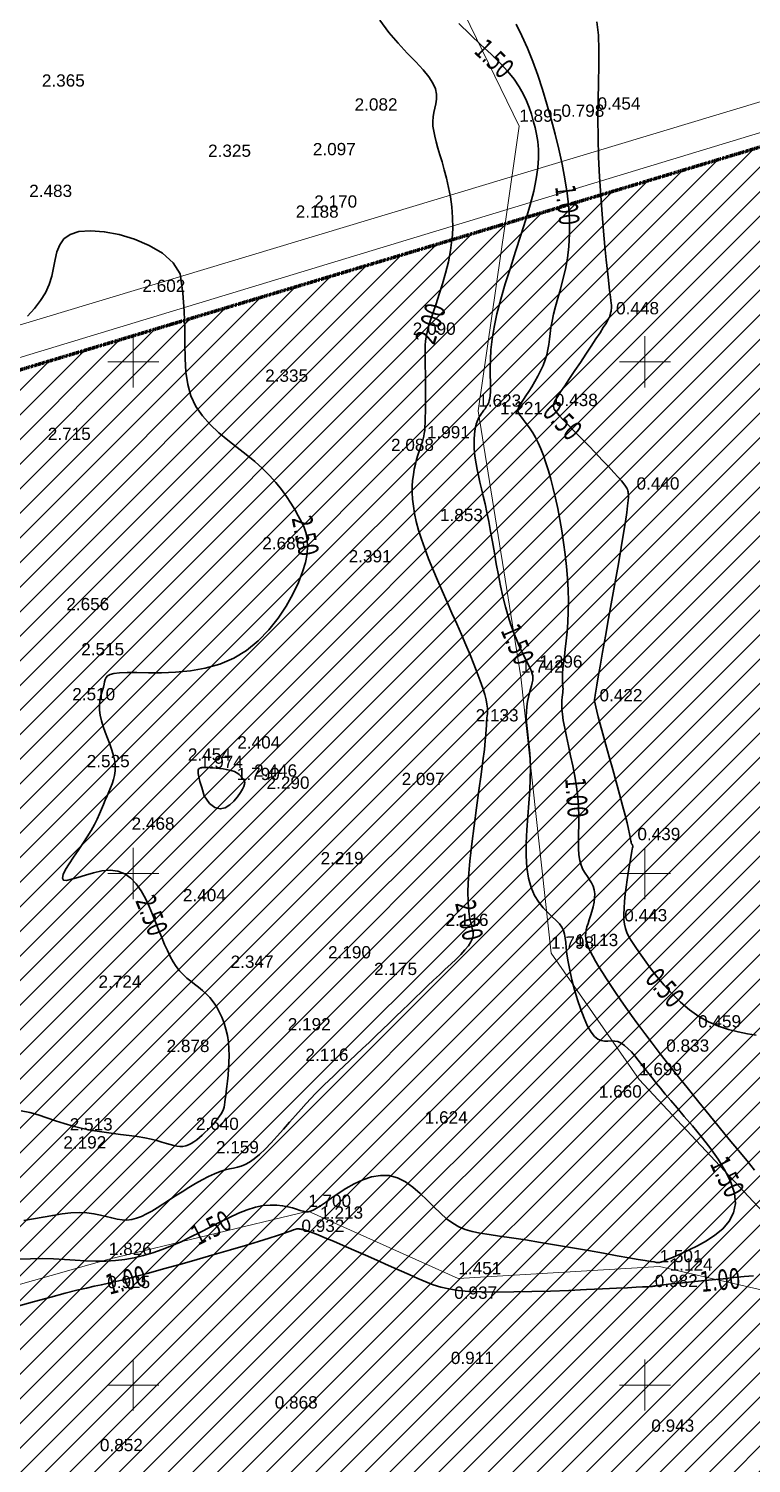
# Model space of a CAD drawing. Header units: millimetres. Extents: x 563604 to 809435, y 2337 to 1331933.
# Drawn here: x 672344 to 707650, y 1212109 to 1282215 of the extents above; entities that cross this region are included whole.
import ezdxf

# ---------------------------------------------------------------- set-up
doc = ezdxf.new("R2010")
doc.units = ezdxf.units.MM
doc.linetypes.add('Aligning Line', pattern=[11.999999, 6, -6])
for name, color, linetype, lineweight in [('A-ANNO-DIMS', 211, 'Continuous', 9), ('A-ANNO-DIMS-340', 211, 'Continuous', 9), ('A-DETL-GENF-1', 1, 'Continuous', 9), ('A-DETL-THIN', 151, 'Continuous', 9), ('A-DETL-THIN-1', 10, 'Aligning Line', 211), ('CD TAI', 7, 'Continuous', 9), ('DM CAI-1', 9, 'Continuous', 35), ('khung-1', 253, 'Continuous', 9), ('MUONG DAT-1', 253, 'Continuous', 9), ('NCD', 7, 'Continuous', 9), ('NCV_TKCS_HIEN TRANG_251226_dwg-1', 253, 'Continuous', 9), ('Ranh du an-1', 253, 'Continuous', 9)]:
    doc.layers.add(name, color=color, linetype=linetype, lineweight=lineweight)
doc.styles.add('Arial', font='arial_0.ttf', dxfattribs={"height": 600.128024})
doc.styles.add('Arial_2', font='arial_0.ttf', dxfattribs={"width": 0.9, "height": 1360})
doc.styles.add('Tahoma', font='tahoma_0.ttf', dxfattribs={"width": 0.75, "height": 1000.213374})
doc.dimstyles.new('1_Dim_chi_tiet_khu_đất_1', dxfattribs={"dimscale": 304.8, "dimtxt": 1387.552784, "dimasz": 1.338583, "dimexe": 1.115486, "dimexo": 0.0625, "dimgap": 0.111549, "dimtad": 1, "dimdec": 0, "dimrnd": 5, "dimzin": 0, "dimdsep": 46, "dimtxsty": 'Arial_2', "dimblk1": 'OBLIQUE', "dimblk2": 'OBLIQUE', "dimsah": 1, "dimcen": 0.09, "dimdle": 1.115486, "dimazin": 0, "dimtfac": 1, "dimtdec": 4, "dimtix": 1, "dimtmove": 0, "dimatfit": 3, "dimfxl": 3.346457, "dimfxlon": 1, "dimtvp": 1, "dimtolj": 1, "dimtzin": 0, "dimarcsym": 2})

# ---------------------------------------------------------------- blocks, each defined once
blk = doc.blocks.new('NCV_TKCS_HIEN TRANG_251226_dwg-1595164-TỔNG THỂ_HIỆN TRẠNG KHU ĐẤT')
at = {"layer": 'DM CAI-1', "flags": 128}
for points in [[(693358, 1282473), (693906, 1281934), (694440, 1281434), (694938, 1280969), (695382, 1280535), (695755, 1280128), (696061, 1279743), (696311, 1279378), (696511, 1279029), (696671, 1278692), (696800, 1278364), (696906, 1278040), (696999, 1277718), (697084, 1277392), (697158, 1277055), (697215, 1276698), (697248, 1276311), (697252, 1275884), (697220, 1275410), (697145, 1274879), (697023, 1274282), (696850, 1273613), (696668, 1272996)], [(689495, 1282626), (689940, 1282034), (690396, 1281502), (690841, 1281024), (691254, 1280595), (691615, 1280210), (691901, 1279865), (692097, 1279553), (692213, 1279270), (692265, 1279011), (692268, 1278771), (692237, 1278545), (692188, 1278328), (692136, 1278115), (692098, 1277901), (692084, 1277682), (692096, 1277454), (692131, 1277213), (692185, 1276956), (692256, 1276680), (692342, 1276382), (692438, 1276057), (692542, 1275704), (692650, 1275318), (692758, 1274903), (692858, 1274460), (692945, 1273992), (693012, 1273502), (693052, 1272992), (693060, 1272466), (693030, 1271925), (693026, 1271899)], [(698714, 1273612), (698651, 1274174), (698542, 1274881), (698405, 1275601), (698245, 1276331), (698066, 1277065), (697871, 1277798), (697664, 1278526), (697446, 1279242), (697215, 1279941), (696971, 1280616), (696715, 1281261), (696444, 1281870), (696159, 1282436)], [(700108, 1282548), (700178, 1281891), (700206, 1281176), (700204, 1280407), (700185, 1279589), (700164, 1278726), (700153, 1277822), (700162, 1276885), (700192, 1275932), (700237, 1274980), (700291, 1274087)], [(700291, 1274087), (700294, 1274049), (700358, 1273159), (700427, 1272327), (700495, 1271574), (700559, 1270918), (700616, 1270372), (700665, 1269930), (700706, 1269577), (700740, 1269302), (700768, 1269090), (700788, 1268928), (700802, 1268804), (700811, 1268705), (700813, 1268619), (700811, 1268543), (700805, 1268476), (700796, 1268418), (700785, 1268367), (700774, 1268322), (700764, 1268283), (700755, 1268247), (700747, 1268214), (700736, 1268175), (700715, 1268123), (700679, 1268048), (700621, 1267943), (700536, 1267799), (700418, 1267607), (700260, 1267360), (700060, 1267052), (699825, 1266696), (699568, 1266309), (699299, 1265906), (699030, 1265505), (698772, 1265121), (698536, 1264770), (698334, 1264470), (698176, 1264231), (698063, 1264043), (697999, 1263890), (697985, 1263757), (698022, 1263628), (698112, 1263487), (698256, 1263319), (698457, 1263108), (698714, 1262844), (699014, 1262536), (699343, 1262197), (699688, 1261841), (700033, 1261483), (700365, 1261137), (700670, 1260816), (700933, 1260535), (701143, 1260303), (701304, 1260118), (701423, 1259972), (701507, 1259858), (701563, 1259769), (701597, 1259699), (701617, 1259639), (701630, 1259584), (701641, 1259524), (701647, 1259443), (701646, 1259325), (701634, 1259152), (701608, 1258906), (701564, 1258572), (701498, 1258130), (701408, 1257564), (701291, 1256866), (701153, 1256063), (701000, 1255191), (700840, 1254287), (700680, 1253386), (700526, 1252525), (700386, 1251741), (700267, 1251069), (700173, 1250537), (700104, 1250135), (700056, 1249844), (700024, 1249647), (700005, 1249523), (699996, 1249454), (699993, 1249421), (699992, 1249407), (699991, 1249392), (699993, 1249364), (700001, 1249311), (700019, 1249219), (700051, 1249077), (700102, 1248871), (700174, 1248591), (700272, 1248223), (700398, 1247761), (700545, 1247223), (700708, 1246635), (700878, 1246020), (701047, 1245403), (701210, 1244809), (701357, 1244262), (701482, 1243787), (701580, 1243403), (701652, 1243103), (701702, 1242877), (701735, 1242713), (701755, 1242599), (701766, 1242524), (701772, 1242476), (701777, 1242444), (701784, 1242418), (701794, 1242395), (701805, 1242376), (701817, 1242358), (701829, 1242341), (701840, 1242324), (701848, 1242307), (701854, 1242288), (701857, 1242266), (701855, 1242236), (701848, 1242190), (701836, 1242124), (701819, 1242030), (701795, 1241902), (701765, 1241734), (701728, 1241520), (701684, 1241256), (701635, 1240951), (701585, 1240618), (701536, 1240268), (701492, 1239914), (701456, 1239567), (701430, 1239239), (701418, 1238942), (701423, 1238685), (701448, 1238459), (701495, 1238251), (701569, 1238050), (701671, 1237842), (701805, 1237616), (701975, 1237359), (702182, 1237059), (702430, 1236708), (702716, 1236316), (703038, 1235899), (703393, 1235471), (703777, 1235046), (704190, 1234641), (704627, 1234270), (705085, 1233947), (705562, 1233685), (706047, 1233477), (706532, 1233316), (707006, 1233193), (707459, 1233100), (707880, 1233027)], [(671753, 1219769), (672627, 1220013), (673431, 1220233), (674130, 1220419), (674699, 1220564), (675161, 1220675), (675548, 1220763), (675896, 1220839), (676236, 1220913), (676604, 1220996), (677033, 1221099), (677557, 1221232), (678198, 1221402), (678935, 1221605), (679736, 1221829), (680569, 1222066), (681402, 1222306), (682201, 1222540), (682936, 1222758), (683573, 1222950), (684090, 1223110), (684492, 1223239), (684796, 1223340), (685019, 1223416), (685175, 1223473), (685280, 1223512), (685350, 1223537), (685401, 1223553), (685446, 1223562), (685487, 1223566), (685526, 1223566), (685562, 1223563), (685596, 1223558), (685628, 1223552), (685659, 1223546), (685687, 1223541), (685717, 1223538), (685757, 1223532), (685817, 1223517), (685909, 1223489), (686045, 1223442), (686234, 1223370), (686488, 1223269), (686817, 1223133), (687229, 1222959), (687708, 1222754), (688236, 1222524), (688793, 1222281), (689361, 1222031), (689920, 1221783), (690451, 1221546), (690935, 1221329), (691360, 1221137), (691743, 1220973), (692107, 1220834), (692476, 1220720), (692873, 1220629), (693323, 1220560), (693848, 1220512), (694474, 1220484), (695212, 1220475), (696041, 1220481), (696928, 1220499), (697838, 1220527), (698739, 1220561), (699599, 1220597), (700383, 1220633), (701059, 1220665), (701603, 1220691), (702023, 1220712), (702335, 1220727), (702558, 1220738), (702708, 1220747), (702803, 1220753), (702858, 1220758), (702892, 1220763), (702920, 1220768), (702955, 1220775), (703007, 1220784), (703087, 1220796), (703205, 1220812), (703374, 1220833), (703603, 1220860), (703904, 1220893), (704283, 1220933), (704726, 1220979), (705216, 1221028), (705737, 1221080), (706269, 1221132), (706796, 1221184), (707299, 1221232), (707762, 1221276)], [(707812, 1226442), (707442, 1226887), (707025, 1227389), (706569, 1227940), (706086, 1228529), (705586, 1229141), (705079, 1229764), (704577, 1230387), (704089, 1230997), (703627, 1231580), (703200, 1232127), (702806, 1232639), (702444, 1233118), (702111, 1233567), (701803, 1233989), (701519, 1234387), (701256, 1234763), (701011, 1235120), (700782, 1235461), (700570, 1235785), (700376, 1236091), (700200, 1236377), (700044, 1236643), (699909, 1236887), (699794, 1237108), (699702, 1237305), (699634, 1237478), (699586, 1237631), (699559, 1237771), (699551, 1237904), (699560, 1238036), (699584, 1238172), (699621, 1238319), (699671, 1238482), (699731, 1238667), (699796, 1238868), (699861, 1239082), (699919, 1239302), (699966, 1239523), (699995, 1239739), (700001, 1239946), (699979, 1240137), (699925, 1240310), (699846, 1240469), (699748, 1240623), (699640, 1240778), (699530, 1240943), (699425, 1241125), (699335, 1241331), (699267, 1241570), (699226, 1241846), (699207, 1242160), (699204, 1242508), (699210, 1242887), (699216, 1243296), (699216, 1243732), (699202, 1244192), (699167, 1244673), (699107, 1245172), (699025, 1245680), (698929, 1246188), (698824, 1246688), (698719, 1247168), (698619, 1247621), (698531, 1248037), (698462, 1248405), (698417, 1248721), (698393, 1248986), (698386, 1249208), (698391, 1249391), (698404, 1249544), (698421, 1249670), (698437, 1249777), (698448, 1249870), (698450, 1249956), (698445, 1250042), (698437, 1250134), (698428, 1250240), (698422, 1250366), (698420, 1250520), (698427, 1250708), (698445, 1250937), (698475, 1251213), (698516, 1251535), (698561, 1251898), (698608, 1252301), (698651, 1252739), (698686, 1253211), (698709, 1253713), (698716, 1254241), (698702, 1254792), (698669, 1255361), (698619, 1255940), (698554, 1256523), (698477, 1257104), (698389, 1257676), (698293, 1258232), (698191, 1258766), (698084, 1259273), (697973, 1259750), (697858, 1260198), (697740, 1260615), (697618, 1261002), (697493, 1261358), (697366, 1261681), (697235, 1261973), (697103, 1262232), (696971, 1262461), (696842, 1262662), (696719, 1262837), (696605, 1262989), (696502, 1263121), (696414, 1263233), (696343, 1263330), (696292, 1263413), (696260, 1263488), (696250, 1263561), (696260, 1263638), (696292, 1263724), (696346, 1263826), (696421, 1263949), (696519, 1264099), (696639, 1264280), (696775, 1264489), (696921, 1264720), (697071, 1264968), (697218, 1265228), (697357, 1265495), (697481, 1265763), (697583, 1266027), (697659, 1266283), (697714, 1266535), (697756, 1266789), (697790, 1267050), (697823, 1267322), (697863, 1267612), (697915, 1267925), (697988, 1268266), (698085, 1268640), (698200, 1269047), (698324, 1269487), (698448, 1269960), (698564, 1270467), (698663, 1271006), (698736, 1271579), (698774, 1272184), (698771, 1272821), (698729, 1273486), (698714, 1273612)], [(696668, 1272996), (696635, 1272887), (696393, 1272120), (696136, 1271330), (695877, 1270534), (695629, 1269749), (695406, 1268994), (695221, 1268285), (695084, 1267636), (694989, 1267049), (694931, 1266522), (694900, 1266051), (694890, 1265635), (694892, 1265272), (694900, 1264959), (694905, 1264693), (694901, 1264474), (694889, 1264295), (694871, 1264151), (694847, 1264039), (694820, 1263952), (694792, 1263886), (694765, 1263835), (694739, 1263795), (694718, 1263761), (694698, 1263730), (694680, 1263702), (694661, 1263673), (694640, 1263643), (694616, 1263610), (694588, 1263571), (694553, 1263525), (694511, 1263471), (694463, 1263406), (694411, 1263330), (694359, 1263242), (694306, 1263140), (694256, 1263022), (694211, 1262889), (694172, 1262738), (694141, 1262569), (694120, 1262382), (694108, 1262179), (694106, 1261960), (694114, 1261726), (694133, 1261480), (694163, 1261221), (694204, 1260950), (694257, 1260669), (694321, 1260374), (694392, 1260062), (694471, 1259730), (694555, 1259374), (694643, 1258991), (694733, 1258577), (694824, 1258129), (694913, 1257645), (695004, 1257134), (695095, 1256602), (695191, 1256061), (695290, 1255517), (695396, 1254981), (695510, 1254462), (695633, 1253968), (695766, 1253506), (695906, 1253079), (696049, 1252687), (696192, 1252330), (696332, 1252008), (696464, 1251723), (696586, 1251473), (696693, 1251260), (696782, 1251082), (696854, 1250933), (696909, 1250807), (696948, 1250695), (696971, 1250591), (696978, 1250487), (696970, 1250377), (696948, 1250252), (696913, 1250106), (696868, 1249941), (696819, 1249756), (696769, 1249554), (696722, 1249334), (696685, 1249100), (696660, 1248850), (696652, 1248588), (696664, 1248312), (696692, 1248019), (696730, 1247702), (696771, 1247356), (696810, 1246974), (696840, 1246551), (696856, 1246081), (696852, 1245558), (696824, 1244980), (696779, 1244361), (696729, 1243716), (696684, 1243062), (696654, 1242417), (696649, 1241796), (696680, 1241217), (696757, 1240696), (696886, 1240246), (697059, 1239862), (697263, 1239536), (697484, 1239259), (697710, 1239023), (697927, 1238818), (698122, 1238637), (698283, 1238470), (698400, 1238309), (698479, 1238146), (698530, 1237971), (698562, 1237776), (698585, 1237552), (698609, 1237291), (698643, 1236984), (698697, 1236623), (698778, 1236202), (698885, 1235739), (699012, 1235252), (699157, 1234762), (699315, 1234289), (699482, 1233854), (699653, 1233475), (699824, 1233174), (699993, 1232964), (700159, 1232834), (700322, 1232765), (700484, 1232739), (700644, 1232739), (700805, 1232748), (700966, 1232745), (701128, 1232715), (701292, 1232643), (701457, 1232530), (701624, 1232384), (701792, 1232211), (701960, 1232017), (702130, 1231807), (702299, 1231589), (702468, 1231368), (702639, 1231149), (702815, 1230925), (703005, 1230690), (703214, 1230435), (703449, 1230152), (703716, 1229834), (704022, 1229473), (704374, 1229061), (704773, 1228593), (705198, 1228080), (705625, 1227535), (706027, 1226972), (706379, 1226403), (706656, 1225844), (706831, 1225306), (706880, 1224803), (706786, 1224347), (706568, 1223938), (706255, 1223574), (705874, 1223253), (705455, 1222975), (705025, 1222736), (704613, 1222535), (704247, 1222370), (703949, 1222239), (703717, 1222138), (703542, 1222063), (703416, 1222010), (703329, 1221975), (703272, 1221954), (703237, 1221942), (703216, 1221936), (703200, 1221931), (703188, 1221928), (703178, 1221925), (703170, 1221923), (703163, 1221922), (703155, 1221921), (703146, 1221920), (703135, 1221920), (703119, 1221920), (703084, 1221922), (703017, 1221930), (702902, 1221947), (702724, 1221975), (702469, 1222017), (702121, 1222076), (701666, 1222155), (701095, 1222255), (700429, 1222373), (699695, 1222502), (698919, 1222638), (698128, 1222774), (697349, 1222905), (696610, 1223025), (695937, 1223129), (695350, 1223215), (694843, 1223289), (694404, 1223361), (694018, 1223442), (693675, 1223542), (693360, 1223672), (693060, 1223840), (692764, 1224059), (692459, 1224331), (692144, 1224643), (691816, 1224972), (691474, 1225299), (691119, 1225603), (690748, 1225863), (690360, 1226059), (689955, 1226169), (689533, 1226179), (689101, 1226103), (688670, 1225958), (688248, 1225763), (687844, 1225537), (687469, 1225299), (687130, 1225068), (686839, 1224862), (686600, 1224697), (686407, 1224572), (686248, 1224484), (686114, 1224429), (685993, 1224404), (685875, 1224405), (685750, 1224428), (685606, 1224469), (685435, 1224525), (685235, 1224587), (685006, 1224647), (684748, 1224697), (684461, 1224728), (684145, 1224732), (683800, 1224700), (683425, 1224623), (683022, 1224497), (682595, 1224328), (682149, 1224126), (681687, 1223899), (681216, 1223657), (680739, 1223411), (680262, 1223169), (679789, 1222940), (679324, 1222734), (678866, 1222551), (678411, 1222393), (677958, 1222260), (677504, 1222152), (677045, 1222070), (676580, 1222015), (676106, 1221987), (675621, 1221985), (675124, 1222002), (674613, 1222032), (674089, 1222065), (673551, 1222094), (672998, 1222111), (672430, 1222109), (671846, 1222079)], [(693026, 1271899), (692957, 1271374), (692848, 1270820), (692713, 1270273), (692562, 1269743), (692402, 1269238), (692245, 1268768), (692100, 1268342), (691975, 1267969), (691878, 1267656), (691807, 1267391), (691758, 1267161), (691728, 1266951), (691713, 1266748), (691708, 1266537), (691710, 1266305), (691715, 1266036), (691720, 1265723), (691724, 1265372), (691727, 1264997), (691728, 1264611), (691728, 1264227), (691727, 1263857), (691724, 1263515), (691719, 1263213), (691713, 1262961), (691703, 1262752), (691691, 1262578), (691673, 1262430), (691650, 1262298), (691621, 1262173), (691584, 1262046), (691539, 1261907), (691485, 1261749), (691425, 1261572), (691361, 1261376), (691298, 1261161), (691238, 1260930), (691183, 1260683), (691138, 1260420), (691104, 1260143), (691086, 1259853), (691084, 1259547), (691102, 1259224), (691139, 1258881), (691199, 1258517), (691283, 1258130), (691392, 1257717), (691528, 1257276), (691693, 1256807), (691881, 1256313), (692090, 1255800), (692313, 1255273), (692546, 1254738), (692785, 1254198), (693025, 1253660), (693260, 1253128), (693488, 1252608), (693704, 1252104), (693907, 1251621), (694093, 1251164), (694260, 1250736), (694406, 1250344), (694528, 1249991), (694623, 1249681), (694690, 1249419), (694733, 1249199), (694756, 1249016), (694763, 1248865), (694759, 1248740), (694748, 1248635), (694735, 1248544), (694724, 1248462), (694718, 1248382), (694716, 1248287), (694712, 1248161), (694703, 1247985), (694685, 1247743), (694654, 1247417), (694606, 1246990), (694537, 1246443), (694445, 1245770), (694336, 1244993), (694220, 1244148), (694103, 1243268), (693995, 1242386), (693904, 1241537), (693838, 1240754), (693805, 1240071), (693811, 1239513), (693847, 1239070), (693901, 1238722), (693961, 1238451), (694017, 1238238), (694055, 1238063), (694064, 1237908), (694033, 1237754), (693952, 1237585), (693825, 1237398), (693657, 1237196), (693455, 1236979), (693223, 1236748), (692969, 1236505), (692697, 1236251), (692414, 1235987), (692125, 1235714), (691831, 1235434), (691531, 1235146), (691226, 1234851), (690916, 1234551), (690602, 1234246), (690282, 1233936), (689957, 1233623), (689629, 1233307), (689299, 1232992), (688971, 1232679), (688648, 1232372), (688334, 1232075), (688033, 1231790), (687747, 1231519), (687480, 1231267), (687233, 1231034), (687004, 1230815), (686785, 1230603), (686571, 1230392), (686357, 1230174), (686136, 1229943), (685903, 1229692), (685652, 1229414), (685380, 1229105), (685090, 1228774), (684790, 1228432), (684486, 1228092), (684184, 1227765), (683892, 1227463), (683615, 1227198), (683360, 1226980), (683131, 1226819), (682923, 1226706), (682729, 1226630), (682541, 1226577), (682351, 1226536), (682152, 1226496), (681937, 1226444), (681698, 1226369), (681430, 1226260), (681136, 1226122), (680823, 1225959), (680498, 1225777), (680166, 1225582), (679835, 1225379), (679510, 1225174), (679197, 1224972), (678902, 1224780), (678623, 1224600), (678358, 1224437), (678104, 1224294), (677859, 1224174), (677619, 1224082), (677382, 1224021), (677146, 1223995), (676907, 1224005), (676661, 1224044), (676405, 1224102), (676135, 1224171), (675844, 1224241), (675531, 1224302), (675189, 1224345), (674816, 1224360), (674408, 1224342), (673973, 1224295), (673517, 1224226), (673048, 1224144), (672576, 1224057), (672107, 1223972)], [(672288, 1268163), (672625, 1268546), (672919, 1268927), (673163, 1269312), (673349, 1269708), (673474, 1270119), (673560, 1270533), (673634, 1270936), (673724, 1271315), (673857, 1271654), (674061, 1271941), (674363, 1272160), (674790, 1272298), (675358, 1272343), (676032, 1272296), (676768, 1272158), (677518, 1271935), (678237, 1271628), (678879, 1271240), (679397, 1270774), (679746, 1270234)], [(679746, 1270234), (679875, 1269298), (679941, 1268417), (679956, 1267963)], [(679956, 1267963), (679968, 1267591), (679976, 1266820), (679988, 1266102), (680027, 1265438), (680113, 1264826), (680270, 1264266), (680513, 1263757), (680831, 1263293), (681208, 1262867), (681626, 1262472), (682071, 1262101), (682523, 1261747), (682968, 1261403), (683388, 1261062), (683769, 1260719), (684112, 1260376), (684418, 1260033), (684692, 1259693), (684936, 1259359), (685153, 1259033), (685346, 1258717), (685517, 1258414), (685669, 1258123), (685796, 1257838), (685894, 1257547), (685955, 1257242), (685974, 1256911), (685946, 1256546), (685865, 1256137), (685724, 1255673), (685519, 1255149), (685250, 1254583), (684918, 1253994), (684525, 1253403), (684071, 1252832), (683558, 1252302), (682988, 1251834), (682361, 1251448), (681682, 1251161), (680968, 1250961), (680242, 1250834), (679523, 1250765), (678834, 1250737), (678194, 1250737), (677626, 1250747), (677150, 1250752), (676782, 1250741), (676511, 1250710), (676321, 1250662), (676196, 1250596), (676121, 1250514), (676079, 1250417), (676054, 1250305), (676030, 1250180), (675995, 1250042), (675951, 1249890), (675904, 1249725), (675860, 1249544), (675826, 1249349), (675807, 1249137), (675809, 1248908), (675839, 1248662), (675900, 1248398), (675986, 1248120), (676088, 1247834), (676199, 1247543), (676309, 1247252), (676409, 1246965), (676493, 1246688), (676550, 1246424), (676575, 1246178), (676569, 1245947), (676539, 1245728), (676488, 1245519), (676421, 1245317), (676343, 1245118), (676259, 1244920), (676173, 1244719), (676088, 1244514), (676002, 1244300), (675909, 1244077), (675807, 1243842), (675690, 1243591), (675553, 1243324), (675393, 1243037), (675205, 1242728), (674988, 1242398), (674756, 1242058), (674527, 1241722), (674319, 1241405), (674149, 1241121), (674034, 1240884), (673993, 1240709), (674042, 1240610), (674195, 1240595), (674437, 1240647), (674749, 1240743), (675113, 1240858), (675509, 1240970), (675918, 1241054), (676322, 1241089), (676700, 1241049), (677039, 1240917), (677338, 1240704), (677602, 1240422), (677836, 1240088), (678043, 1239717), (678229, 1239322), (678398, 1238920), (678554, 1238525), (678701, 1238150), (678843, 1237797), (678982, 1237467), (679120, 1237161), (679260, 1236878), (679405, 1236619), (679557, 1236384), (679718, 1236174), (679890, 1235988), (680071, 1235820), (680259, 1235666), (680450, 1235518), (680642, 1235370), (680832, 1235216), (681017, 1235050), (681194, 1234865), (681361, 1234658), (681515, 1234428), (681656, 1234178), (681781, 1233910), (681890, 1233625), (681980, 1233326), (682050, 1233014), (682100, 1232692), (682127, 1232363), (682135, 1232031), (682127, 1231702), (682109, 1231381), (682082, 1231073), (682051, 1230784), (682019, 1230520), (681992, 1230285), (681970, 1230083), (681951, 1229912), (681934, 1229764), (681914, 1229634), (681889, 1229518), (681855, 1229408), (681809, 1229300), (681748, 1229188), (681669, 1229068), (681575, 1228940), (681467, 1228807), (681349, 1228671), (681222, 1228535), (681090, 1228400), (680955, 1228268), (680820, 1228142), (680685, 1228025), (680552, 1227917), (680420, 1227821), (680287, 1227739), (680153, 1227672), (680016, 1227623), (679878, 1227594), (679735, 1227586), (679588, 1227600), (679431, 1227633), (679260, 1227681), (679070, 1227741), (678855, 1227808), (678610, 1227879), (678331, 1227949), (678012, 1228015), (677651, 1228073), (677252, 1228127), (676825, 1228180), (676376, 1228237), (675913, 1228301), (675444, 1228376), (674976, 1228467), (674518, 1228578), (674075, 1228709), (673646, 1228853), (673225, 1228998), (672810, 1229134), (672397, 1229251), (671981, 1229337)]]:
    blk.add_lwpolyline(points, dxfattribs=at)
blk.add_lwpolyline([(680920, 1244735), (680795, 1245128), (680709, 1245431), (680654, 1245656), (680625, 1245817), (680618, 1245925), (680625, 1245992), (680643, 1246031), (680665, 1246053), (680687, 1246071), (680712, 1246085), (680741, 1246095), (680779, 1246103), (680829, 1246107), (680893, 1246109), (680976, 1246108), (681079, 1246104), (681206, 1246098), (681351, 1246089), (681508, 1246077), (681672, 1246061), (681838, 1246042), (681998, 1246018), (682148, 1245989), (682281, 1245955), (682393, 1245915), (682485, 1245871), (682561, 1245824), (682623, 1245775), (682675, 1245725), (682719, 1245675), (682759, 1245627), (682796, 1245581), (682834, 1245538), (682867, 1245493), (682891, 1245441), (682901, 1245376), (682890, 1245294), (682855, 1245188), (682790, 1245054), (682689, 1244885), (682549, 1244682), (682374, 1244471), (682170, 1244281), (681943, 1244144), (681699, 1244090), (681443, 1244150), (681181, 1244355)], close=True, dxfattribs=at)
at = {"layer": 'khung-1'}
for p, q in [((677454, 1264683), (677454, 1267183)), ((702454, 1264683), (702454, 1267183)), ((676204, 1265933), (678704, 1265933)), ((701204, 1265933), (703704, 1265933)), ((677454, 1239683), (677454, 1242183)), ((702454, 1239683), (702454, 1242183)), ((676204, 1240933), (678704, 1240933)), ((701204, 1240933), (703704, 1240933)), ((677454, 1214683), (677454, 1217183)), ((702454, 1214683), (702454, 1217183)), ((676204, 1215933), (678704, 1215933)), ((701204, 1215933), (703704, 1215933))]:
    blk.add_line(p, q, dxfattribs=at)
at = {"layer": 'MUONG DAT-1', "flags": 128}
for points in [[(752287, 1199548), (747733, 1213433), (740799, 1236447), (737240, 1247928), (731715, 1265616), (728295, 1276774), (725536, 1284652), (720896, 1301124), (717081, 1300936), (710093, 1307531), (707990, 1306468), (691820, 1300721), (687516, 1297110), (687946, 1294643), (696312, 1277455), (695625, 1272682)], [(695625, 1272682), (694309, 1263533), (696392, 1250540), (697868, 1237043), (702168, 1230866), (709141, 1223400), (714554, 1220276), (719814, 1222476), (719659, 1219409), (715154, 1218976), (703169, 1221724), (693335, 1221136), (686001, 1224429), (676261, 1222080), (655883, 1216317), (642798, 1220840), (640606, 1224799), (639156, 1228292), (631190, 1245734), (628374, 1252426)]]:
    blk.add_lwpolyline(points, dxfattribs=at)
at = {"layer": 'Ranh du an-1', "flags": 128}
blk.add_lwpolyline([(719355, 1273233), (710626, 1277902), (620000, 1250383), (615332, 1241700), (615419, 1241414)], dxfattribs=at)
at = {"layer": 'CD TAI', "char_height": 600.1, "width": 2512.82, "attachment_point": 1, "rotation": 0.13459, "line_spacing_factor": 0.941778, "style": 'Arial'}
for s, insert in [('2.365', (672986, 1279982)), ('2.082', (688267, 1278811)), ('0.454', (700135, 1278861)), ('1.895', (696310, 1278263)), ('0.798', (698370, 1278507)), ('2.097', (686226, 1276628)), ('2.325', (681107, 1276550)), ('2.483', (672367, 1274588)), ('2.170', (686294, 1274067)), ('2.188', (685390, 1273576)), ('2.602', (677899, 1269949)), ('0.448', (701041, 1268853)), ('2.090', (691107, 1267853)), ('2.335', (683896, 1265558)), ('1.623', (694307, 1264340)), ('0.438', (698050, 1264370)), ('1.221', (695373, 1263972)), ('2.715', (673277, 1262712)), ('1.991', (691799, 1262793)), ('2.088', (690046, 1262176)), ('0.440', (702042, 1260290)), ('1.853', (692435, 1258750)), ('2.686', (683755, 1257368)), ('2.391', (687978, 1256733)), ('2.656', (674181, 1254395)), ('2.515', (674908, 1252188)), ('1.296', (697300, 1251586)), ('1.742', (696390, 1251347)), ('2.510', (674471, 1249991)), ('0.422', (700231, 1249942)), ('2.133', (694180, 1248960)), ('2.404', (682536, 1247637)), ('2.525', (675178, 1246723)), ('2.454', (680119, 1247043)), ('1.974', (680708, 1246679)), ('1.790', (682511, 1246094)), ('2.446', (683358, 1246263)), ('2.097', (690565, 1245851)), ('2.290', (683966, 1245668)), ('2.468', (677371, 1243666)), ('0.439', (702083, 1243158)), ('2.219', (686606, 1241980)), ('2.404', (679877, 1240171)), ('2.116', (692709, 1238963)), ('0.443', (701443, 1239191)), ('2.190', (686968, 1237380)), ('1.798', (697866, 1237851)), ('1.113', (699048, 1237980)), ('2.347', (682208, 1236920)), ('2.175', (689220, 1236566)), ('2.724', (675752, 1235944)), ('2.192', (685001, 1233863)), ('0.459', (705051, 1234005)), ('2.878', (679080, 1232803)), ('0.833', (703493, 1232820)), ('2.116', (685865, 1232373)), ('1.699', (702166, 1231673)), ('1.660', (700200, 1230579)), ('2.513', (674348, 1228973)), ('2.640', (680511, 1228996)), ('1.624', (691695, 1229311)), ('2.192', (674034, 1228090)), ('2.159', (681492, 1227855)), ('1.700', (685999, 1225236)), ('1.213', (686585, 1224659)), ('0.932', (685669, 1224016)), ('1.826', (676259, 1222888)), ('1.451', (693334, 1221944)), ('1.501', (703167, 1222532)), ('1.124', (703661, 1222125)), ('0.925', (676180, 1221267)), ('0.982', (702932, 1221321)), ('0.937', (693133, 1220746)), ('0.911', (692968, 1217560)), ('0.868', (684364, 1215385)), ('0.943', (702764, 1214248)), ('0.852', (675823, 1213300))]:
    blk.add_mtext(s, dxfattribs=dict(at, insert=insert))
at = {"layer": 'NCD', "char_height": 1000.2, "width": 2355.81, "attachment_point": 2, "line_spacing_factor": 0.994306, "style": 'Tahoma'}
for s, insert, rotation in [('1.50', (695443, 1281109), 315.6075), ('1.00', (699166, 1273653), 276.45167), ('2.00', (691494, 1267949), 72.79489), ('0.50', (698792, 1263414), 314.13706), ('2.50', (686358, 1257536), 281.34664), ('1.50', (696688, 1252326), 293.46393), ('1.00', (699621, 1244676), 274.1163), ('2.50', (678826, 1239068), 291.56167), ('2.00', (694359, 1238750), 282.59405), ('0.50', (703808, 1235688), 312.21372), ('1.50', (706923, 1226326), 296.29284), ('1.50', (681026, 1224070), 27.11682), ('1.00', (676979, 1221552), 14.2543), ('1.00', (706081, 1221569), 5.61819)]:
    blk.add_mtext(s, dxfattribs=dict(at, insert=insert, rotation=rotation))
blk = doc.blocks.new('DIMBLOCK3-TỔNG THỂ_HIỆN TRẠNG KHU ĐẤT')
at = {"layer": 'A-ANNO-DIMS-340'}
for p, q in [((710333, 1278253), (709941, 1279555)), ((710365, 1279328), (619039, 1251821)), ((710039, 1279230), (710333, 1278253)), ((619659, 1250942), (619267, 1252244)), ((619365, 1251919), (619659, 1250942))]:
    blk.add_line(p, q, dxfattribs=at)
at = {"layer": 'A-ANNO-DIMS-340', "lineweight": 25}
for p, q in [((710039, 1279230), (710176, 1279484)), ((710039, 1279230), (709903, 1278975)), ((619365, 1251919), (619501, 1252173)), ((619365, 1251919), (619228, 1251665))]:
    blk.add_line(p, q, dxfattribs=at)
at = {"layer": 'A-ANNO-DIMS-340', "color": 0, "insert": (661935, 1266620), "char_height": 1360, "width": 5635.6, "attachment_point": 1, "rotation": 16.76208, "line_spacing_factor": 0.941778, "style": 'Arial_2'}
blk.add_mtext('94700', dxfattribs=at)
blk = doc.blocks.new('_Oblique')
at = {"color": 0, "linetype": 'ByBlock', "lineweight": -2}
blk.add_line((-0.5, -0.5), (0.5, 0.5), dxfattribs=at)

msp = doc.modelspace()

# ---------------------------------------------------------------- hatches: boundary and pattern name
at = {"layer": 'A-DETL-GENF-1'}
h = msp.add_hatch(dxfattribs=at)
h.set_pattern_fill('FP_1', color=256, style=0, pattern_type=2)
h.set_pattern_definition([(45, (0, 0), (-601.04076, 601.04076), [])])
h.paths.add_polyline_path([(635342.6, 1174599.2), (739422.1, 1205947.5), (719369.7, 1272523.2), (710648.4, 1277207), (619974, 1249896.3), (615290.3, 1241174.9)])

# ---------------------------------------------------------------- linework, layer by layer
at = {"layer": 'A-DETL-THIN'}
msp.add_line((710648.4, 1277207), (619974, 1249896.3), dxfattribs=at)
at = {"layer": 'A-DETL-THIN-1'}
msp.add_line((710648.4, 1277207), (619974, 1249896.3), dxfattribs=at)

# ---------------------------------------------------------------- block references
at = {"layer": 'NCV_TKCS_HIEN TRANG_251226_dwg-1'}
msp.add_blockref('NCV_TKCS_HIEN TRANG_251226_dwg-1595164-TỔNG THỂ_HIỆN TRẠNG KHU ĐẤT', (0, 0), dxfattribs=at)

# ---------------------------------------------------------------- dimensions: what is measured, and where the dimension line sits
at = {"layer": 'A-ANNO-DIMS'}
dim = msp.add_linear_dim(base=(619364.8, 1251918.9), p1=(710333.3, 1278253), p2=(619659, 1250942.2), angle=16.762076, dimstyle='1_Dim_chi_tiet_khu_đất_1', override={"dimpost": '<>', "dimfxl": 94697.984232}, dxfattribs=at)
dim.commit()
dim.dimension.update_dxf_attribs({"geometry": 'DIMBLOCK3-TỔNG THỂ_HIỆN TRẠNG KHU ĐẤT', "text_midpoint": (664491.9, 1266271.7)})

doc.saveas('drawing.dxf')
